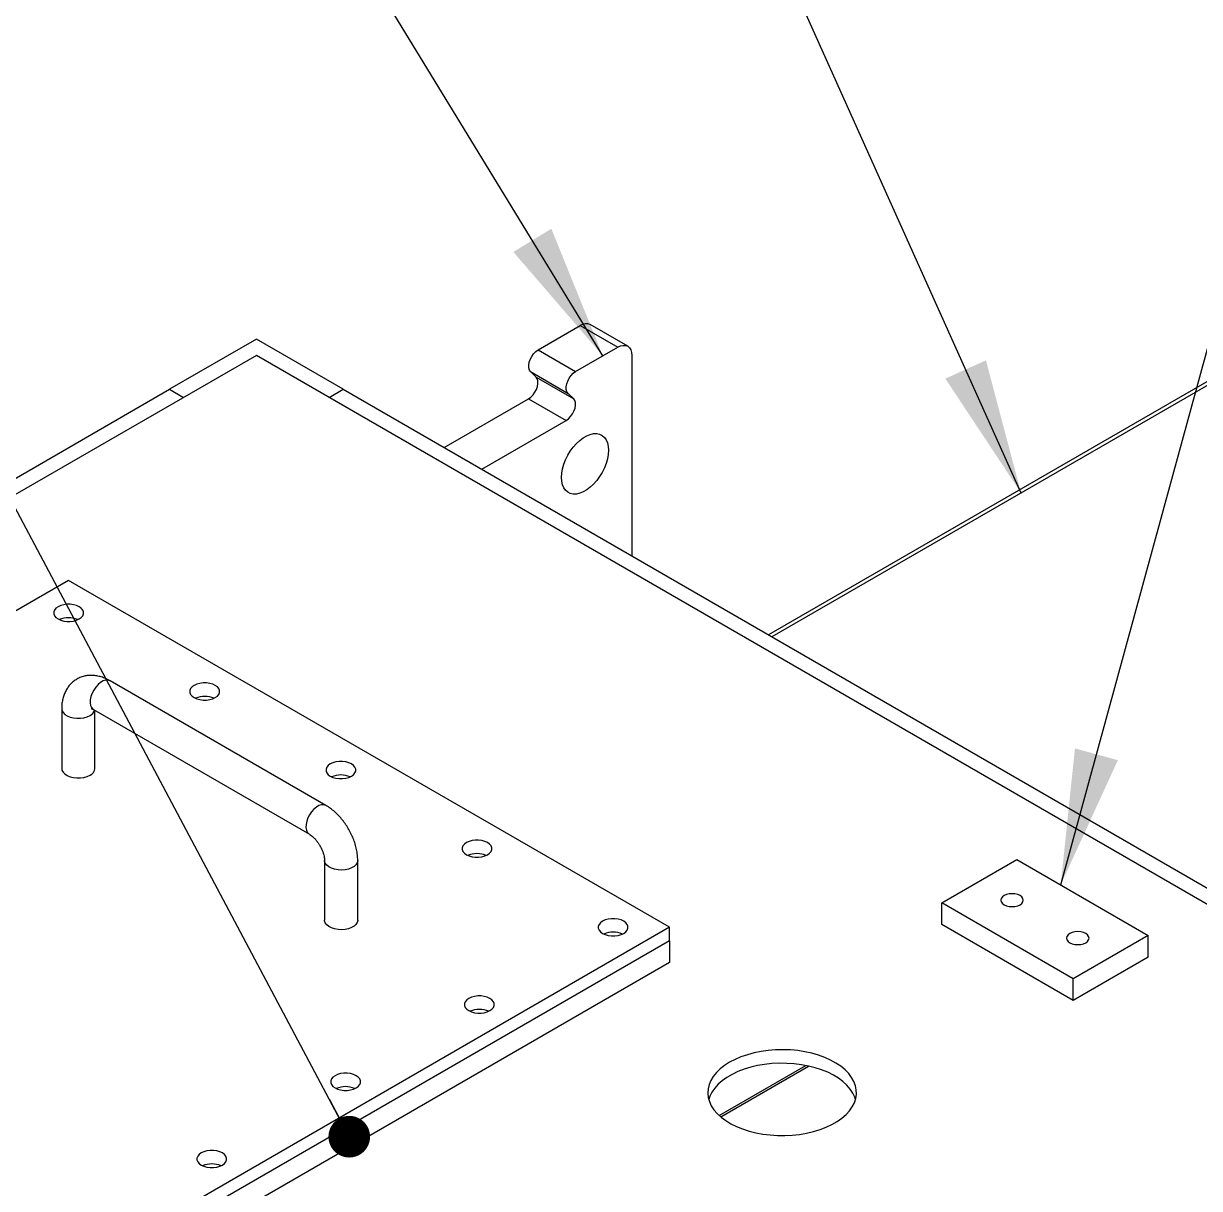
# Model space of a CAD drawing. Header units: inches. Extents: x -1 to 16.5, y 0 to 13.1.
# Drawn here: x 1.495 to 2.233, y 10.284 to 11.015 of the extents above; entities that cross this region are included whole.
import ezdxf

# ---------------------------------------------------------------- set-up
doc = ezdxf.new("R2010")
doc.units = ezdxf.units.IN
doc.header["$MEASUREMENT"] = 0
doc.layers.add('FORMAT', color=7, linetype='Continuous')
doc.dimstyles.new('SLDDIMSTYLE6', dxfattribs={"dimtxt": 0.18, "dimasz": 0.084961, "dimexe": 0, "dimexo": 0.0625, "dimgap": 0, "dimtad": 0, "dimtih": 1, "dimtoh": 1, "dimdec": 0, "dimrnd": 1e-09, "dimzin": 0, "dimdsep": 46, "dimtxsty": 'Standard', "dimsah": 1, "dimcen": 0.09, "dimadec": 0, "dimazin": 0, "dimtfac": 0.084961, "dimtdec": 0, "dimtofl": 0, "dimtmove": 0, "dimatfit": 3, "dimfxl": 0, "dimfrac": 2, "dimtolj": 1, "dimtzin": 0, "dimarcsym": 0})
doc.dimstyles.new('SLDDIMSTYLE7', dxfattribs={"dimtxt": 0.18, "dimasz": 0.026142, "dimexe": 0, "dimexo": 0.0625, "dimgap": 0, "dimtad": 0, "dimtih": 1, "dimtoh": 1, "dimdec": 0, "dimrnd": 1e-09, "dimzin": 0, "dimdsep": 46, "dimtxsty": 'Standard', "dimblk1": 'DOT', "dimblk2": 'DOT', "dimsah": 1, "dimcen": 0.09, "dimadec": 0, "dimazin": 0, "dimtfac": 0.026142, "dimtdec": 0, "dimtofl": 0, "dimtmove": 0, "dimatfit": 3, "dimldrblk": 'DOT', "dimfxl": 0, "dimfrac": 2, "dimtolj": 1, "dimtzin": 0, "dimarcsym": 0})

# ---------------------------------------------------------------- blocks, each defined once
blk = doc.blocks.new('Drawing View43')
at = {"color": 7, "linetype": 'Continuous', "lineweight": 25}
for p, q in [((-1.21548, 0.70351), (-1.56745, 0.50033)), ((-1.71204, 0.67906), (-1.68553, 0.69436)), ((-1.68553, 0.69436), (-1.66196, 0.68076)), ((-1.65571, 0.68137), (-1.67928, 0.69498)), ((-1.21707, 0.70001), (-1.56521, 0.49904)), ((-1.88882, 0.68586), (-1.94333, 0.65439)), ((-1.83432, 0.65439), (-1.88882, 0.68586)), ((-1.68847, 0.66545), (-1.66196, 0.68076)), ((-1.88882, 0.67565), (-2.99662, 0.03613)), ((-0.12105, -0.34486), (-1.88882, 0.67565)), ((-1.71204, 0.67906), (-1.68847, 0.66545)), ((-1.65312, 0.67565), (-1.65312, 0.54979)), ((-1.71676, 0.66545), (-1.69319, 0.65184)), ((-1.71322, 0.66204), (-1.71676, 0.66545)), ((-1.71322, 0.66204), (-1.68965, 0.64844)), ((-2.98189, 0.05484), (-1.94333, 0.65439)), ((-1.94333, 0.65439), (-1.93449, 0.64929)), ((-1.94333, 0.65439), (-1.93449, 0.64929)), ((-1.84316, 0.64929), (-1.83432, 0.65439)), ((-1.84315, 0.64929), (-1.83431, 0.65439)), ((-1.83432, 0.65439), (-1.83432, 0.65439)), ((-1.83431, 0.65439), (-0.14315, -0.3219)), ((-1.68965, 0.64844), (-1.69319, 0.65184)), ((-1.77097, 0.61782), (-1.71794, 0.64844)), ((-1.71794, 0.64844), (-1.69437, 0.63483)), ((-1.7474, 0.60421), (-1.69437, 0.63483)), ((-2.00667, 0.53448), (-2.71378, 0.12628)), ((-1.62955, 0.31678), (-2.00667, 0.53448)), ((-1.84516, 0.39321), (-1.98068, 0.47145)), ((-2.01104, 0.45392), (-2.01104, 0.4165)), ((-1.9911, 0.45341), (-1.85557, 0.37517)), ((-1.99021, 0.4165), (-1.99021, 0.45289)), ((-1.84605, 0.35867), (-1.84605, 0.32125)), ((-1.82522, 0.32125), (-1.82522, 0.35867)), ((-1.45866, 0.33208), (-1.41152, 0.3593)), ((-1.41152, 0.3593), (-1.32903, 0.31167)), ((-1.45866, 0.31847), (-1.45866, 0.33208)), ((-1.37617, 0.28446), (-1.45866, 0.33208)), ((-1.37617, 0.27085), (-1.45866, 0.31847)), ((-1.62955, 0.31678), (-2.33666, -0.09143)), ((-1.62955, 0.30827), (-1.62955, 0.31678)), ((-1.32903, 0.31167), (-1.37617, 0.28446)), ((-1.32903, 0.29806), (-1.32903, 0.31167)), ((-1.62955, 0.30827), (-2.33666, -0.09993)), ((-1.62955, 0.30827), (-2.33666, -0.09993)), ((-1.62955, 0.30827), (-1.62955, 0.29466)), ((-1.32903, 0.29806), (-1.37617, 0.27085)), ((-1.62955, 0.29466), (-2.33666, -0.11354)), ((-1.37617, 0.27085), (-1.37617, 0.28446)), ((-1.59836, 0.19869), (-1.54403, 0.23006)), ((-1.59739, 0.19784), (-1.54223, 0.22969))]:
    blk.add_line(p, q, dxfattribs=at)
at = {"color": 7, "linetype": 'Continuous', "lineweight": 25, "flags": 128}
for points in [[(-1.66196, 0.68076), (-1.66023, 0.68156), (-1.65858, 0.68193), (-1.65705, 0.68187), (-1.65571, 0.68137), (-1.65461, 0.68046), (-1.65379, 0.67917), (-1.65329, 0.67754), (-1.65312, 0.67565)], [(-1.71676, 0.66545), (-1.71748, 0.66648), (-1.71787, 0.66786), (-1.71791, 0.66951), (-1.7176, 0.67132), (-1.71695, 0.67318), (-1.71601, 0.675), (-1.71483, 0.67664), (-1.71348, 0.67802), (-1.71204, 0.67906)], [(-1.69319, 0.65184), (-1.69391, 0.65287), (-1.6943, 0.65425), (-1.69434, 0.6559), (-1.69403, 0.65771), (-1.69338, 0.65958), (-1.69244, 0.66139), (-1.69126, 0.66303), (-1.68991, 0.66441), (-1.68847, 0.66545)], [(-1.71794, 0.64844), (-1.7165, 0.64947), (-1.71515, 0.65085), (-1.71397, 0.6525), (-1.71303, 0.65431), (-1.71238, 0.65617), (-1.71207, 0.65798), (-1.71211, 0.65963), (-1.7125, 0.66101), (-1.71322, 0.66204)], [(-1.69437, 0.63483), (-1.69293, 0.63586), (-1.69158, 0.63724), (-1.6904, 0.63889), (-1.68946, 0.6407), (-1.68881, 0.64257), (-1.6885, 0.64438), (-1.68854, 0.64602), (-1.68893, 0.6474), (-1.68965, 0.64844)], [(-1.69731, 0.59911), (-1.69715, 0.60174), (-1.69666, 0.6045), (-1.69585, 0.60733), (-1.69475, 0.61017), (-1.69338, 0.61295), (-1.69177, 0.61561), (-1.68995, 0.61809), (-1.68796, 0.62034), (-1.68586, 0.6223), (-1.68368, 0.62394), (-1.68148, 0.62521), (-1.6793, 0.62609), (-1.6772, 0.62655), (-1.67522, 0.62659), (-1.6734, 0.62621), (-1.67178, 0.62541), (-1.67041, 0.62422), (-1.66931, 0.62265), (-1.6685, 0.62075), (-1.66801, 0.61855), (-1.66785, 0.61611), (-1.66801, 0.61348), (-1.6685, 0.61072), (-1.66931, 0.60789), (-1.67041, 0.60505), (-1.67178, 0.60227), (-1.6734, 0.59961), (-1.67522, 0.59713), (-1.6772, 0.59488), (-1.6793, 0.59292), (-1.68148, 0.59128), (-1.68368, 0.59001), (-1.68586, 0.58913), (-1.68796, 0.58867), (-1.68995, 0.58863), (-1.69177, 0.58901), (-1.69338, 0.5898), (-1.69475, 0.591), (-1.69585, 0.59257), (-1.69666, 0.59447), (-1.69715, 0.59666), (-1.69731, 0.59911)], [(-2.00004, 0.51025), (-1.99873, 0.5112), (-1.99782, 0.51229), (-1.99736, 0.51347), (-1.99736, 0.51468), (-1.99782, 0.51586), (-1.99873, 0.51695), (-2.00004, 0.5179), (-2.00168, 0.51866), (-2.00358, 0.51918), (-2.00562, 0.51945), (-2.00772, 0.51945), (-2.00977, 0.51918), (-2.01166, 0.51866), (-2.0133, 0.5179), (-2.01461, 0.51695), (-2.01552, 0.51586), (-2.01599, 0.51468), (-2.01599, 0.51347), (-2.01552, 0.51229), (-2.01461, 0.5112), (-2.0133, 0.51025), (-2.01166, 0.50949), (-2.00977, 0.50897), (-2.00772, 0.5087), (-2.00562, 0.5087), (-2.00358, 0.50897), (-2.00168, 0.50949), (-2.00004, 0.51025)], [(-1.98068, 0.47145), (-1.98083, 0.47153), (-1.98209, 0.47191), (-1.98354, 0.47185), (-1.9851, 0.47134), (-1.98669, 0.47042), (-1.98824, 0.46913), (-1.98969, 0.46752), (-1.99096, 0.46568), (-1.99199, 0.46368), (-1.99273, 0.46163), (-1.99316, 0.45961), (-1.99325, 0.45772), (-1.99299, 0.45605), (-1.9924, 0.45469), (-1.99151, 0.45368), (-1.9911, 0.45341)], [(-1.9146, 0.46092), (-1.91329, 0.46187), (-1.91238, 0.46296), (-1.91191, 0.46414), (-1.91191, 0.46536), (-1.91238, 0.46654), (-1.91329, 0.46763), (-1.9146, 0.46858), (-1.91624, 0.46933), (-1.91813, 0.46986), (-1.92018, 0.47013), (-1.92228, 0.47013), (-1.92433, 0.46986), (-1.92622, 0.46933), (-1.92786, 0.46858), (-1.92917, 0.46763), (-1.93008, 0.46654), (-1.93055, 0.46536), (-1.93055, 0.46414), (-1.93008, 0.46296), (-1.92917, 0.46187), (-1.92786, 0.46092), (-1.92622, 0.46017), (-1.92433, 0.45964), (-1.92228, 0.45937), (-1.92018, 0.45937), (-1.91813, 0.45964), (-1.91624, 0.46017), (-1.9146, 0.46092)], [(-2.01104, 0.45392), (-2.01085, 0.45279), (-2.01019, 0.45154), (-2.00908, 0.45041), (-2.00758, 0.44944), (-2.00575, 0.44869), (-2.00368, 0.44817), (-2.00147, 0.44793), (-1.99922, 0.44796), (-1.99703, 0.44828), (-1.99501, 0.44885), (-1.99326, 0.44967)], [(-1.82916, 0.4116), (-1.82785, 0.41255), (-1.82694, 0.41364), (-1.82647, 0.41482), (-1.82647, 0.41603), (-1.82694, 0.41721), (-1.82785, 0.4183), (-1.82916, 0.41925), (-1.8308, 0.42001), (-1.83269, 0.42053), (-1.83474, 0.4208), (-1.83684, 0.4208), (-1.83888, 0.42053), (-1.84078, 0.42001), (-1.84242, 0.41925), (-1.84373, 0.4183), (-1.84464, 0.41721), (-1.8451, 0.41603), (-1.8451, 0.41482), (-1.84464, 0.41364), (-1.84373, 0.41255), (-1.84242, 0.4116), (-1.84078, 0.41084), (-1.83888, 0.41032), (-1.83684, 0.41005), (-1.83474, 0.41005), (-1.83269, 0.41032), (-1.8308, 0.41084), (-1.82916, 0.4116)], [(-2.01104, 0.4165), (-2.01085, 0.41536), (-2.01019, 0.41412), (-2.00908, 0.41299), (-2.00758, 0.41202), (-2.00575, 0.41126), (-2.00368, 0.41075), (-2.00147, 0.4105), (-1.99922, 0.41054), (-1.99703, 0.41085), (-1.99501, 0.41143), (-1.99326, 0.41224)], [(-1.84514, 0.3932), (-1.8453, 0.39329), (-1.84657, 0.39367), (-1.84801, 0.39361), (-1.84957, 0.3931), (-1.85116, 0.39218), (-1.85272, 0.39089), (-1.85416, 0.38928), (-1.85543, 0.38744), (-1.85646, 0.38544), (-1.85721, 0.38339), (-1.85763, 0.38137), (-1.85772, 0.37948), (-1.85746, 0.37782), (-1.85687, 0.37645), (-1.85598, 0.37544), (-1.8556, 0.37518)], [(-1.74372, 0.36227), (-1.74241, 0.36322), (-1.7415, 0.36431), (-1.74103, 0.36549), (-1.74103, 0.36671), (-1.7415, 0.36789), (-1.74241, 0.36898), (-1.74372, 0.36993), (-1.74536, 0.37068), (-1.74725, 0.37121), (-1.7493, 0.37148), (-1.7514, 0.37148), (-1.75344, 0.37121), (-1.75533, 0.37068), (-1.75698, 0.36993), (-1.75828, 0.36898), (-1.75919, 0.36789), (-1.75966, 0.36671), (-1.75966, 0.36549), (-1.75919, 0.36431), (-1.75828, 0.36322), (-1.75698, 0.36227), (-1.75533, 0.36152), (-1.75344, 0.36099), (-1.7514, 0.36072), (-1.7493, 0.36072), (-1.74725, 0.36099), (-1.74536, 0.36152), (-1.74372, 0.36227)], [(-1.82522, 0.35869), (-1.82522, 0.35851), (-1.82552, 0.35722), (-1.8263, 0.356), (-1.82751, 0.3549), (-1.82911, 0.35399), (-1.831, 0.35329), (-1.83312, 0.35284), (-1.83535, 0.35266), (-1.83759, 0.35277), (-1.83975, 0.35315), (-1.84171, 0.35379), (-1.84339, 0.35466), (-1.8447, 0.35571), (-1.84559, 0.35691), (-1.84601, 0.35818), (-1.84605, 0.35864)], [(-1.4095, 0.33091), (-1.40838, 0.33175), (-1.40768, 0.33273), (-1.40744, 0.33378), (-1.40768, 0.33483), (-1.40838, 0.33581), (-1.4095, 0.33665), (-1.41095, 0.3373), (-1.41265, 0.3377), (-1.41447, 0.33784), (-1.41629, 0.3377), (-1.41799, 0.3373), (-1.41944, 0.33665), (-1.42056, 0.33581), (-1.42126, 0.33483), (-1.4215, 0.33378), (-1.42126, 0.33273), (-1.42056, 0.33175), (-1.41944, 0.33091), (-1.41799, 0.33027), (-1.41629, 0.32986), (-1.41447, 0.32972), (-1.41265, 0.32986), (-1.41095, 0.33027), (-1.4095, 0.33091)], [(-1.82522, 0.32125), (-1.82522, 0.32108), (-1.82552, 0.3198), (-1.8263, 0.31858), (-1.82751, 0.31748), (-1.82911, 0.31656), (-1.831, 0.31586), (-1.83312, 0.31541), (-1.83535, 0.31524), (-1.83759, 0.31534), (-1.83975, 0.31572), (-1.84171, 0.31636), (-1.84339, 0.31723), (-1.8447, 0.31829), (-1.84559, 0.31948), (-1.84601, 0.32076), (-1.84605, 0.32125)], [(-1.65827, 0.31295), (-1.65697, 0.3139), (-1.65606, 0.31499), (-1.65559, 0.31617), (-1.65559, 0.31738), (-1.65606, 0.31856), (-1.65697, 0.31966), (-1.65827, 0.3206), (-1.65992, 0.32136), (-1.66181, 0.32188), (-1.66385, 0.32215), (-1.66595, 0.32215), (-1.668, 0.32188), (-1.66989, 0.32136), (-1.67153, 0.3206), (-1.67284, 0.31966), (-1.67375, 0.31856), (-1.67422, 0.31738), (-1.67422, 0.31617), (-1.67375, 0.31499), (-1.67284, 0.3139), (-1.67153, 0.31295), (-1.66989, 0.31219), (-1.668, 0.31167), (-1.66595, 0.3114), (-1.66385, 0.3114), (-1.66181, 0.31167), (-1.65992, 0.31219), (-1.65827, 0.31295)], [(-1.36825, 0.3071), (-1.36713, 0.30794), (-1.36643, 0.30892), (-1.36619, 0.30997), (-1.36643, 0.31102), (-1.36713, 0.312), (-1.36825, 0.31284), (-1.36971, 0.31349), (-1.3714, 0.31389), (-1.37322, 0.31403), (-1.37504, 0.31389), (-1.37674, 0.31349), (-1.37819, 0.31284), (-1.37931, 0.312), (-1.38001, 0.31102), (-1.38025, 0.30997), (-1.38001, 0.30892), (-1.37931, 0.30794), (-1.37819, 0.3071), (-1.37674, 0.30646), (-1.37504, 0.30605), (-1.37322, 0.30591), (-1.3714, 0.30605), (-1.36971, 0.30646), (-1.36825, 0.3071)], [(-1.74224, 0.26447), (-1.74093, 0.26542), (-1.74002, 0.26651), (-1.73956, 0.2677), (-1.73956, 0.26891), (-1.74002, 0.27009), (-1.74093, 0.27118), (-1.74224, 0.27213), (-1.74389, 0.27288), (-1.74578, 0.27341), (-1.74782, 0.27368), (-1.74992, 0.27368), (-1.75197, 0.27341), (-1.75386, 0.27288), (-1.7555, 0.27213), (-1.75681, 0.27118), (-1.75772, 0.27009), (-1.75819, 0.26891), (-1.75819, 0.2677), (-1.75772, 0.26651), (-1.75681, 0.26542), (-1.7555, 0.26447), (-1.75386, 0.26372), (-1.75197, 0.26319), (-1.74992, 0.26292), (-1.74782, 0.26292), (-1.74578, 0.26319), (-1.74389, 0.26372), (-1.74224, 0.26447)], [(-1.59184, 0.23207), (-1.59496, 0.23008), (-1.59772, 0.22792), (-1.6001, 0.22561), (-1.60206, 0.22317), (-1.6036, 0.22064), (-1.60469, 0.21803), (-1.60533, 0.21537), (-1.6055, 0.21268), (-1.60521, 0.21), (-1.60446, 0.20735), (-1.60326, 0.20476), (-1.60161, 0.20225), (-1.59954, 0.19984), (-1.59707, 0.19757), (-1.59421, 0.19545), (-1.591, 0.1935), (-1.58748, 0.19175), (-1.58367, 0.19021), (-1.57961, 0.1889), (-1.57534, 0.18782), (-1.57092, 0.187), (-1.56637, 0.18643), (-1.56174, 0.18613), (-1.55709, 0.1861), (-1.55246, 0.18633), (-1.54789, 0.18683), (-1.54342, 0.18759), (-1.53912, 0.1886), (-1.535, 0.18986), (-1.53113, 0.19134), (-1.52753, 0.19305), (-1.52424, 0.19494), (-1.52129, 0.19702), (-1.51872, 0.19926), (-1.51654, 0.20164), (-1.51479, 0.20412), (-1.51347, 0.2067), (-1.51261, 0.20934), (-1.5122, 0.21201), (-1.51226, 0.2147), (-1.51278, 0.21737), (-1.51376, 0.21999), (-1.51519, 0.22255), (-1.51705, 0.22501), (-1.51932, 0.22735), (-1.52199, 0.22955), (-1.52503, 0.23159), (-1.5284, 0.23344), (-1.53207, 0.23509), (-1.53601, 0.23652), (-1.54018, 0.23771), (-1.54453, 0.23866), (-1.54902, 0.23936), (-1.55361, 0.23979), (-1.55826, 0.23996), (-1.56291, 0.23986), (-1.56751, 0.23949), (-1.57204, 0.23886), (-1.57643, 0.23797), (-1.58064, 0.23684), (-1.58464, 0.23547), (-1.58839, 0.23387), (-1.59184, 0.23207)], [(-1.51276, 0.20877), (-1.51322, 0.21018), (-1.51442, 0.21278), (-1.51607, 0.21529), (-1.51814, 0.21769), (-1.52061, 0.21997), (-1.52347, 0.22209), (-1.52667, 0.22403), (-1.5302, 0.22579), (-1.53401, 0.22733), (-1.53807, 0.22864), (-1.54233, 0.22971), (-1.54676, 0.23054), (-1.55131, 0.2311), (-1.55593, 0.2314), (-1.56058, 0.23144), (-1.56522, 0.2312), (-1.56979, 0.2307), (-1.57425, 0.22994), (-1.57856, 0.22893), (-1.58267, 0.22768), (-1.58655, 0.22619), (-1.59015, 0.22449), (-1.59344, 0.22259), (-1.59639, 0.22051), (-1.59896, 0.21827), (-1.60113, 0.2159), (-1.60289, 0.21341), (-1.6042, 0.21084), (-1.60492, 0.20877)], [(-1.82621, 0.216), (-1.8249, 0.21695), (-1.82399, 0.21804), (-1.82353, 0.21922), (-1.82353, 0.22043), (-1.82399, 0.22161), (-1.8249, 0.22271), (-1.82621, 0.22365), (-1.82785, 0.22441), (-1.82975, 0.22494), (-1.83179, 0.22521), (-1.83389, 0.22521), (-1.83594, 0.22494), (-1.83783, 0.22441), (-1.83947, 0.22365), (-1.84078, 0.22271), (-1.84169, 0.22161), (-1.84216, 0.22043), (-1.84216, 0.21922), (-1.84169, 0.21804), (-1.84078, 0.21695), (-1.83947, 0.216), (-1.83783, 0.21524), (-1.83594, 0.21472), (-1.83389, 0.21445), (-1.83179, 0.21445), (-1.82975, 0.21472), (-1.82785, 0.21524), (-1.82621, 0.216)], [(-1.91018, 0.16753), (-1.90887, 0.16847), (-1.90796, 0.16957), (-1.90749, 0.17075), (-1.90749, 0.17196), (-1.90796, 0.17314), (-1.90887, 0.17423), (-1.91018, 0.17518), (-1.91182, 0.17594), (-1.91371, 0.17646), (-1.91576, 0.17673), (-1.91786, 0.17673), (-1.91991, 0.17646), (-1.9218, 0.17594), (-1.92344, 0.17518), (-1.92475, 0.17423), (-1.92566, 0.17314), (-1.92613, 0.17196), (-1.92613, 0.17075), (-1.92566, 0.16957), (-1.92475, 0.16847), (-1.92344, 0.16753), (-1.9218, 0.16677), (-1.91991, 0.16624), (-1.91786, 0.16598), (-1.91576, 0.16598), (-1.91371, 0.16624), (-1.91182, 0.16677), (-1.91018, 0.16753)]]:
    blk.add_lwpolyline(points, dxfattribs=at)
at = {"color": 7, "linetype": 'Continuous', "lineweight": 25}
for centre, radius, start, end in [((-1.68187, 0.68925), 0.00629, 65.69288, 125.61758), ((-2.00667, 0.49629), 0.01472, 66.80511, 113.19489), ((-1.92123, 0.44697), 0.01472, 66.80511, 113.19489), ((-1.99585, 0.4549), 0.00584, 296.34439, 340.63596), ((-1.99534, 0.41696), 0.00515, 293.81015, 354.86971), ((-1.83579, 0.39764), 0.01472, 66.80511, 113.19489), ((-1.75035, 0.34832), 0.01472, 66.80511, 113.19489), ((-1.6649, 0.29899), 0.01472, 66.80511, 113.19489), ((-1.74887, 0.25052), 0.01472, 66.80511, 113.19489), ((-1.83284, 0.20204), 0.01472, 66.80511, 113.19489), ((-1.91681, 0.15357), 0.01472, 66.80511, 113.19489)]:
    blk.add_arc(centre, radius, start, end, dxfattribs=at)
for points, knots in [([(-1.98068, 0.47145), (-1.98125, 0.47176), (-1.98281, 0.47262), (-1.98533, 0.47366), (-1.98822, 0.47446), (-1.99097, 0.47485), (-1.99366, 0.47488), (-1.99635, 0.47452), (-1.99898, 0.47376), (-2.00148, 0.47258), (-2.00371, 0.47106), (-2.00567, 0.46924), (-2.00733, 0.46716), (-2.0087, 0.46483), (-2.00977, 0.46229), (-2.01053, 0.45952), (-2.01097, 0.45672), (-2.01102, 0.45481), (-2.01104, 0.45392)], [0, 0, 0, 0, 0.042855, 0.118271, 0.184422, 0.248247, 0.309998, 0.370155, 0.435209, 0.498403, 0.560261, 0.621419, 0.682529, 0.744359, 0.807646, 0.873016, 0.940834, 1, 1, 1, 1]), ([(-1.99255, 0.45402), (-1.99255, 0.45402), (-1.99261, 0.45402), (-1.99238, 0.454), (-1.99187, 0.45382), (-1.99134, 0.45353), (-1.9911, 0.45341)], [0, 0, 0, 0, 0.015407, 0.382079, 0.724846, 1, 1, 1, 1]), ([(-1.82522, 0.35867), (-1.82523, 0.35931), (-1.82526, 0.36106), (-1.8256, 0.36396), (-1.82631, 0.36735), (-1.82734, 0.37074), (-1.82867, 0.37407), (-1.83026, 0.3773), (-1.8321, 0.38041), (-1.83417, 0.38336), (-1.83646, 0.38612), (-1.83895, 0.38865), (-1.84157, 0.39087), (-1.84367, 0.39233), (-1.84487, 0.39304), (-1.84516, 0.39321)], [0, 0, 0, 0, 0.048986, 0.133537, 0.218093, 0.302463, 0.38648, 0.47023, 0.553927, 0.637834, 0.722169, 0.807239, 0.893309, 0.974577, 1, 1, 1, 1]), ([(-1.85557, 0.37517), (-1.85539, 0.37506), (-1.85489, 0.37476), (-1.85391, 0.37403), (-1.85266, 0.3729), (-1.85137, 0.37149), (-1.85011, 0.36984), (-1.84895, 0.36801), (-1.84794, 0.36608), (-1.84713, 0.36413), (-1.84654, 0.36226), (-1.84618, 0.36056), (-1.84606, 0.35939), (-1.84605, 0.35883), (-1.84605, 0.35867)], [0, 0, 0, 0, 0.046528, 0.132655, 0.220911, 0.311766, 0.404747, 0.499154, 0.59419, 0.688912, 0.782411, 0.874051, 0.96347, 1, 1, 1, 1])]:
    blk.add_open_spline(points, degree=3, knots=knots, dxfattribs=at)
blk = doc.blocks.new('_Dot')
at = {"color": 0, "linetype": 'ByBlock', "lineweight": -2}
blk.add_line((-0.5, 0), (-1, 0), dxfattribs=at)
at = {"color": 0, "linetype": 'ByBlock', "const_width": 0.5}
blk.add_lwpolyline([(-0.25, 0, 1), (0.25, 0, 1)], format="xyb", close=True, dxfattribs=at)

msp = doc.modelspace()

# ---------------------------------------------------------------- block references
at = {"color": 7, "linetype": 'Continuous', "lineweight": 25}
msp.add_blockref('Drawing View43', (3.5298999, 10.1313741), dxfattribs=at)

# ---------------------------------------------------------------- leaders
at = {"layer": 'FORMAT'}
for points, dimstyle in [([(2.1210631, 10.7206809), (1.9529398, 11.0952106)], 'SLDDIMSTYLE6'), ([(1.8585869, 10.8067293), (1.6990124, 11.0679628)], 'SLDDIMSTYLE6'), ([(2.145939, 10.474758), (2.3048153, 11.0555414)], 'SLDDIMSTYLE6'), ([(2.1491288, 10.0547666), (2.5643075, 11.0017803)], 'SLDDIMSTYLE6'), ([(1.6993794, 10.3167375), (1.4141233, 10.85322)], 'SLDDIMSTYLE7'), ([(1.6628071, 9.4581678), (1.1559667, 10.796637)], 'SLDDIMSTYLE6'), ([(1.9272646, 9.3026737), (3.0347716, 10.7076592)], 'SLDDIMSTYLE6')]:
    msp.add_leader(points, dimstyle=dimstyle, dxfattribs=at)

doc.saveas('drawing.dxf')
